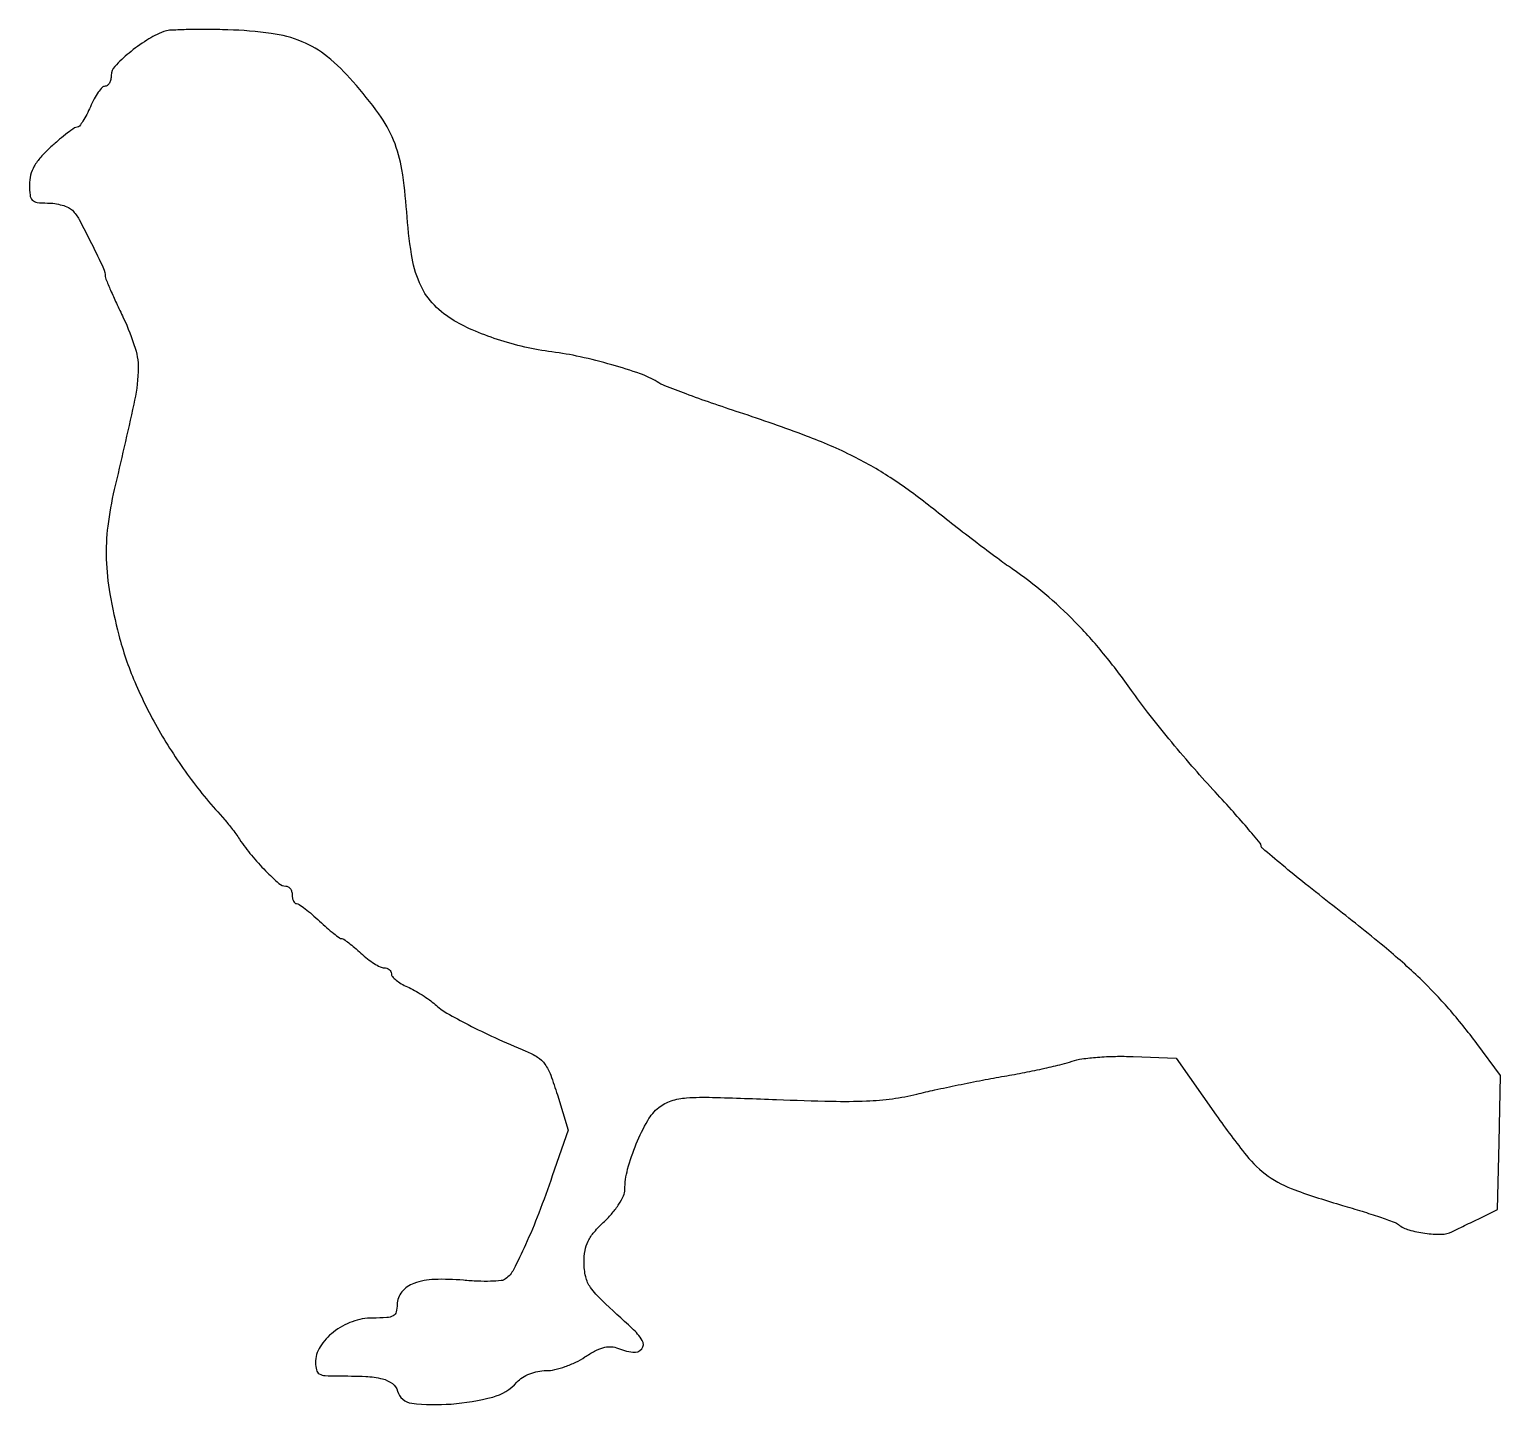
# Model space of a CAD drawing. Extents: x 0 to 252, y 0 to 236.
import ezdxf

# ---------------------------------------------------------------- set-up
doc = ezdxf.new("R2010")
doc.units = 0

msp = doc.modelspace()

# ---------------------------------------------------------------- linework, layer by layer
msp.add_lwpolyline([(23, 235.365697, 0.047982), (20.083523, 233.886027, 0.032374), (17.066565, 231.685743, 0.028701), (14.608906, 229.38591, 0.192624), (14, 227.863999, -0.054431), (13.922142, 227.150919, -0.074113), (13.691261, 226.54755, -0.093727), (13.350003, 226.142663, -0.172573), (12.948973, 226, 0.205336), (12.4523, 225.787051, 0.034495), (11.777108, 224.971875, 0.032884), (11.072383, 223.84039, 0.023883), (10.435553, 222.5, -0.01799), (9.817769, 221.159171, -0.026087), (9.170334, 220.028125, -0.024254), (8.569611, 219.187656, -0.229334), (8.181997, 219, 0.152612), (7.70789, 218.851841, 0.010142), (6.53771, 218.005694, 0.013898), (5.16863, 216.911795, 0.00991), (3.695417, 215.61513, 0.024248), (1.932582, 213.835809, 0.053878), (0.818218, 212.289984, 0.067049), (0.20792, 210.775455, 0.062371), (0, 209.11513, 0.028207), (0.100651, 207.332376, 0.167937), (0.496493, 206.503557, 0.170478), (1.31607, 206.102842, 0.029269), (3.071429, 206, -0.0364), (4.336761, 205.907763, -0.034497), (5.598862, 205.632812, -0.036428), (6.679935, 205.230467, -0.092417), (7.362388, 204.75, -0.070859), (8.513748, 203.17611, -0.007239), (10.633779, 199.060011, -0.005587), (12.686312, 194.810619, -0.110141), (13, 193.403866, 0.100637), (13.087778, 192.972169, 0.00239), (13.904243, 191.072782, 0.005162), (14.898689, 188.852382, 0.003471), (16.078272, 186.335995, -0.03577), (18.123476, 181.121501, -0.088836), (18.633073, 177.067997, -0.041545), (17.882282, 171.548141, -0.003194), (14.543843, 156.936111, 0.027093), (13.422832, 150.662856, 0.038376), (13.162469, 144.999703, 0.035868), (13.770919, 139.083134, 0.019987), (15.31142, 132, 0.037307), (18.054693, 123.957006, 0.029377), (22.158697, 115.715484, 0.028406), (27.375389, 107.710471, 0.028652), (33.451908, 100.372529, -0.018414), (33.956848, 99.787562, -0.006631), (34.632748, 98.92029, -0.006567), (35.348879, 97.949603, -0.007748), (36, 97.011993, 0.024952), (38.047439, 94.270023, 0.021792), (40.448069, 91.613598, 0.016692), (42.738025, 89.441548, 0.183416), (43.90121, 89, -0.135433), (44.320223, 88.884383, -0.100364), (44.67723, 88.559375, -0.086811), (44.917509, 88.073226, -0.071584), (45, 87.5, 0.048007), (45.055278, 86.925602, 0.067737), (45.220312, 86.439266, 0.087599), (45.463562, 86.110618, 0.190429), (45.75, 85.995373, -0.15065), (46.192136, 85.85607, -0.011449), (47.218444, 85.112214, -0.014944), (48.416988, 84.143093, -0.010801), (49.695766, 82.995373, 0.008688), (50.963584, 81.847779, 0.012485), (52.128403, 80.879891, 0.008314), (53.124506, 80.119934, 0.160122), (53.48941, 80, -0.15281), (53.845406, 79.888599, -0.010665), (54.703652, 79.265625, -0.014345), (55.707092, 78.457672, -0.010272), (56.783426, 77.5, 0.021322), (57.908092, 76.542991, 0.024718), (59.057762, 75.734375, 0.024851), (60.084479, 75.154872, 0.116563), (60.739782, 75, -0.07959), (61.22116, 74.922885, -0.09111), (61.629811, 74.699952, -0.100764), (61.90302, 74.368128, -0.122601), (62, 73.978561, 0.182262), (62.178672, 73.50469, 0.041399), (62.807812, 72.898387, 0.037648), (63.697157, 72.278257, 0.028926), (64.75, 71.735734, -0.022622), (65.946895, 71.137944, -0.014783), (67.272263, 70.347062, -0.014878), (68.520926, 69.497697, -0.027389), (69.474723, 68.723482, 0.052961), (71.497762, 67.246017, 0.012807), (75.141148, 65.258703, 0.012062), (79.737891, 63.040416, 0.008277), (85.051055, 60.737873, -0.045715), (87.037975, 59.693981, -0.093723), (88.305824, 58.484088, -0.067107), (89.287644, 56.633892, -0.014965), (90.428882, 53.234887), (92.255653, 47.201472), (89.569022, 39.350736, -0.009516), (87.251746, 32.977887, -0.014444), (84.974213, 27.540621, -0.012881), (82.911981, 23.285795, -0.113358), (81.568958, 21.700432, -0.138268), (80.831805, 21.416705, -0.015166), (79.004012, 21.302696, -0.017616), (76.776146, 21.309969, -0.013373), (74.338317, 21.469234, 0.031051), (69.385397, 21.617373, 0.079445), (65.872286, 20.939044, 0.13073), (63.783785, 19.481586, 0.177203), (63, 17.339485, -0.06648), (62.829716, 16.064434, -0.201818), (62.301688, 15.389412, -0.112718), (61.215068, 15.071994, -0.014931), (58.804719, 15, 0.087228), (55.296032, 14.383198, 0.079024), (52.07269, 12.598134, 0.086242), (49.793254, 10.077881, 0.14174), (49, 7.335827, 0.064937), (49.159495, 6.112931, 0.194789), (49.655845, 5.452018, 0.119626), (50.657746, 5.13795, 0.01858), (52.75, 5.078316, -0.012186), (57.598941, 5.002136, -0.051366), (60.475052, 4.588843, -0.099066), (62.169991, 3.784986, -0.167479), (63.046418, 2.5, 0.307103), (65.484279, 0.41231, 0.046351), (72.256459, 0.279418, 0.046986), (79.371696, 1.478226, 0.144599), (83.496183, 3.995783, -0.065041), (84.456756, 4.813659, -0.048921), (85.690334, 5.452227, -0.046938), (87.082702, 5.861821, -0.04811), (88.515441, 6, 0.056136), (89.990221, 6.1661, 0.028371), (91.789412, 6.68548, 0.027767), (93.608145, 7.440064, 0.036874), (95.159581, 8.333548, -0.026132), (96.818553, 9.336981, -0.052102), (98.237564, 9.916326, -0.067604), (99.467505, 10.100336, -0.096911), (100.549128, 9.903833, 0.056108), (103.384462, 9.147036, 0.265715), (104.892548, 9.733165, 0.321425), (104.977645, 11.18145, 0.067668), (103.25, 13.239131, -0.004516), (98.057834, 18.040066, -0.046416), (96.126868, 20.229585, -0.101246), (95.280987, 22.082957, -0.056651), (95, 24.555, -0.043598), (95.175756, 26.566798, -0.072327), (95.708426, 28.18128, -0.062674), (96.740622, 29.728662, -0.025306), (98.5, 31.564771, 0.029256), (99.839501, 32.984965, 0.031295), (100.971875, 34.521518, 0.032967), (101.766853, 35.954085, 0.110626), (102, 36.99495, -0.066992), (102.471494, 40.498187, -0.031215), (103.959542, 44.842855, -0.030495), (105.907824, 48.841767, -0.097798), (107.829176, 51.08027, -0.087254), (109.936283, 52.210814, -0.062904), (112.560238, 52.722912, -0.024178), (117.017404, 52.8065, -0.002277), (127.956161, 52.432789, 0.004067), (137.436247, 52.142877, 0.015269), (143.387574, 52.191077, 0.023451), (147.840126, 52.57283, 0.027559), (152, 53.362188, -0.006874), (155.093524, 54.082868, -0.003284), (159.0875, 54.928167, -0.003255), (163.271049, 55.756576, -0.00463), (167, 56.434038, 0.005766), (170.48182, 57.074771, 0.005933), (173.914787, 57.789929, 0.005757), (176.875677, 58.47934, 0.024963), (178.603531, 58.995318, -0.051466), (180.278574, 59.400383, -0.014486), (182.955687, 59.683757, -0.014443), (186.01804, 59.829649, -0.014764), (189.06123, 59.796766), (196.415398, 59.5), (203.292257, 49.731954, 0.016017), (208.471663, 42.854008, 0.068427), (212.19917, 39.334694, 0.06857), (216.734467, 36.955609, 0.016126), (224.900804, 34.304222, -0.005005), (228.267661, 33.293286, -0.006908), (231.267736, 32.313982, -0.004566), (233.757589, 31.437512, -0.080799), (234.5, 31.023358, 0.097707), (236.281608, 30.106447, 0.03635), (239.050367, 29.522564, 0.035996), (241.843188, 29.345799, 0.112193), (243.665913, 29.776816, -0.000634), (244.576302, 30.221518, -0.000244), (245.842487, 30.837266, -0.000241), (247.217036, 31.504063, -0.000297), (248.5, 32.124727), (251.5, 33.573847), (251.749335, 45.06472), (251.99867, 56.555594), (247.92031, 62.027797, 0.018694), (243.137746, 67.967917, 0.022775), (238.215508, 73.138618, 0.018443), (232.060922, 78.619783, 0.007363), (223.25, 85.686455, -0.003294), (218.553967, 89.390448, -0.005269), (214.598437, 92.621768, -0.001405), (211.204337, 95.470823, -0.22091), (211, 95.910742, 0.177633), (210.830129, 96.373807, 0.00186), (208.562697, 99.028317, 0.005648), (205.883138, 102.071568, 0.003606), (202.702799, 105.551541, -0.008873), (199.115316, 109.561027, -0.006122), (195.190607, 114.22139, -0.006174), (191.525483, 118.797297, -0.012544), (188.780768, 122.5, 0.018245), (184.007993, 128.787505, 0.022564), (179.099901, 134.261981, 0.023608), (173.923637, 139.060705, 0.024031), (168.347581, 143.319994, -0.00845), (165.798593, 145.144194, -0.003099), (162.256584, 147.804875, -0.003071), (158.421174, 150.760676, -0.003677), (154.847581, 153.592391, 0.022553), (147.871126, 158.704141, 0.0314), (141.171553, 162.579921, 0.025899), (133.120926, 166.078042, 0.010035), (121.646442, 170.111791, -0.004135), (116.848568, 171.735094, -0.005368), (112.480517, 173.306097, -0.004083), (108.851935, 174.689146, -0.04769), (107.5, 175.371856, 0.057165), (104.664701, 176.737025, 0.014222), (99.747403, 178.290957, 0.015105), (94.331358, 179.659094, 0.022265), (89.5, 180.501875, -0.024406), (84.849603, 181.333614, -0.022419), (80.166391, 182.632832, -0.023286), (75.85245, 184.266513, -0.036265), (72.329727, 186.10527, -0.071168), (69.000638, 188.884731, -0.08434), (66.809918, 192.342343, -0.061078), (65.444591, 197.191227, -0.020575), (64.627116, 204.50427, 0.02212), (63.796753, 211.730354, 0.05823), (62.38346, 216.739944, 0.058993), (59.865031, 221.251295, 0.023182), (55.417533, 226.826478, 0.042077), (51.033793, 231.051632, 0.072976), (46.69735, 233.634438, 0.064301), (41.423926, 235.054593, 0.026136), (34, 235.667545, 0.006158), (30.251962, 235.734271, 0.00823), (26.85, 235.696935, 0.006036), (24.015469, 235.584896, 0.080685)], format="xyb", close=True)

doc.saveas('drawing.dxf')
